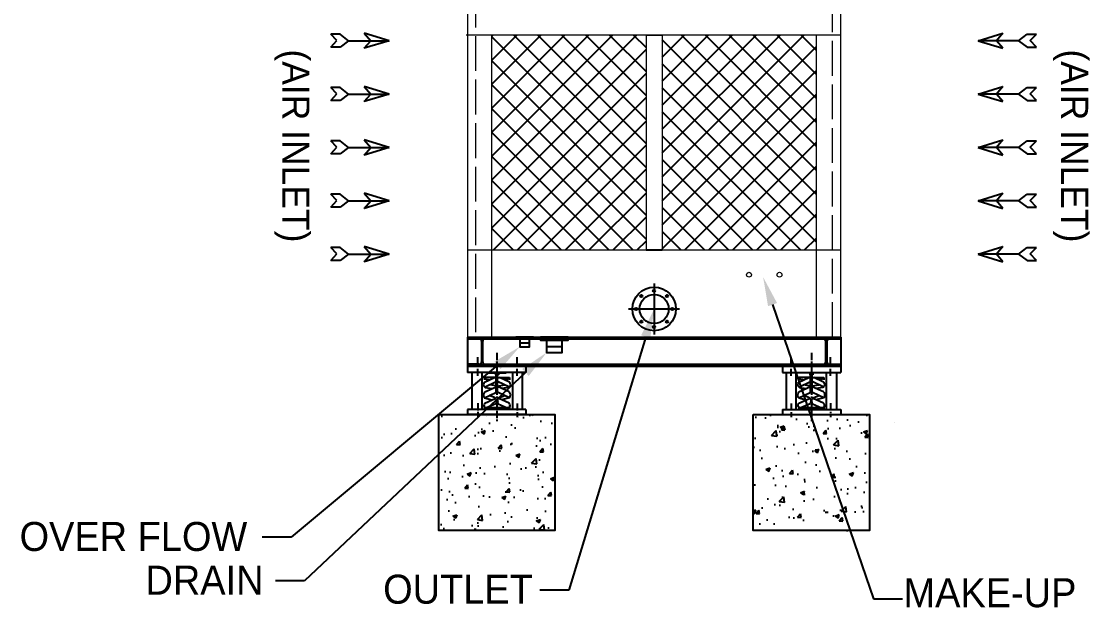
# Model space of a CAD drawing. Header units: millimetres. Extents: x 153470 to 191610, y 62385 to 83180.
# Drawn here: x 175453 to 180977, y 66863 to 69892 of the extents above; entities that cross this region are included whole.
import ezdxf
from ezdxf import colors
from ezdxf.entities.mleader import LeaderData, LeaderLine
from ezdxf.enums import TextEntityAlignment as Align
from ezdxf.math import Vec2, Vec3

# ---------------------------------------------------------------- set-up
doc = ezdxf.new("R2010")
doc.units = ezdxf.units.MM
doc.header["$LTSCALE"] = 30
doc.header["$MEASUREMENT"] = 0
doc.linetypes.add('CENTER', pattern=[2, 1.25, -0.25, 0.25, -0.25])
doc.linetypes.add('DASHED', pattern=[15, 12, -3])
doc.layers.get('0').update_dxf_attribs({"linetype": 'CONTINUOUS'})
for name, color, linetype in [('4', 2, 'CONTINUOUS'), ('center', 1, 'CENTER'), ('L1_', 7, 'CONTINUOUS'), ('냉각탑_dim', 1, 'CONTINUOUS'), ('냉각탑_text', 3, 'CONTINUOUS'), ('냉각탑_기초', 23, 'CONTINUOUS'), ('냉각탑_찬넬방진', 1, 'CONTINUOUS')]:
    doc.layers.add(name, color=color, linetype=linetype)
doc.styles.get("Standard").update_dxf_attribs({"font": ''})
doc.styles.add('돋움', font='')
doc.styles.get('Standard').set_extended_font_data('Dotum')
doc.styles.get('돋움').set_extended_font_data('Dotum')

# ---------------------------------------------------------------- blocks, each defined once
blk = doc.blocks.new('화살표 IN OUT')
at = {"layer": '냉각탑_dim'}
for p, q in [((-322.7, 43), (-383.9, 43)), ((-343.1, 0.5), (-383.9, 43)), ((-383.9, -43), (-343.1, 0.5)), ((-266.4, 0), (-322.7, 43)), ((-266.4, 0), (-322.7, -43)), ((-266.4, 0), (0, 0)), ((-163.5, 50), (-121.5, 0)), ((0, 0), (-163.5, 50)), ((-163.5, -50), (-121.5, 0)), ((0, 0), (-163.5, -50)), ((-322.7, -43), (-383.9, -43))]:
    blk.add_line(p, q, dxfattribs=at)
blk = doc.blocks.new('fsadvwefvwefv')
at = {"layer": '4', "color": 3, "linetype": 'CENTER'}
blk.add_line((147940.1, 26677.4), (147940.1, 26324.4), dxfattribs=at)
at = {"layer": 'L1_', "color": 1, "linetype": 'CENTER'}
for p, q in [((147840.9, 26558.3), (147840.9, 26657)), ((148045.2, 26558.3), (148045.2, 26657)), ((147840.9, 26417.8), (147840.9, 26345.8)), ((148045.2, 26416.6), (148045.2, 26344.6))]:
    blk.add_line(p, q, dxfattribs=at)
at = {"layer": 'L1_', "color": 2, "linetype": 'Continuous'}
for p, q in [((147788, 26609.2), (147788, 26576.9)), ((148089.4, 26609.2), (147788, 26609.2)), ((148089.4, 26576.9), (147788, 26576.9)), ((147862.9, 26576.9), (147810.1, 26576.9)), ((147810.1, 26576.9), (147810.1, 26384.7)), ((147862.9, 26576.9), (147862.9, 26384.7)), ((147894.9, 26576.9), (147894.9, 26574.6)), ((147894.9, 26574.6), (147988.3, 26574.6)), ((147932.6, 26574.6), (147932.6, 26564.7)), ((147947.7, 26574.6), (147947.7, 26564.7)), ((147988.3, 26576.9), (147988.3, 26574.6)), ((148070.8, 26576.9), (148020.9, 26576.9)), ((148020.9, 26576.9), (148020.9, 26384.1)), ((148070.8, 26576.9), (148070.8, 26384.1)), ((148089.4, 26609.2), (148089.4, 26576.9)), ((147876, 26549.6), (147876, 26538)), ((147936.4, 26549.6), (147876, 26549.6)), ((147876, 26542.8), (147903.1, 26538.1)), ((147876.3, 26501.1), (147936.4, 26528.9)), ((147876.5, 26525.8), (147928, 26549.6)), ((147932.6, 26564.7), (147947.7, 26564.7)), ((147934.6, 26549.6), (147936.4, 26549.6)), ((147936.4, 26476), (147936.4, 26564.7)), ((147943.9, 26476.3), (147943.9, 26564.7)), ((148004.6, 26501.1), (147943.9, 26529.1)), ((147944.5, 26549.6), (148004.9, 26549.6)), ((148004.4, 26525.8), (147952.8, 26549.6)), ((148004.9, 26542.8), (147977.8, 26538.1)), ((148004.9, 26549.6), (148004.9, 26538)), ((147810.1, 26485.7), (147810.1, 26384.7)), ((147862.9, 26485.7), (147862.9, 26384.7)), ((147875.7, 26445.7), (147934.3, 26472.7)), ((147876.8, 26475.3), (147936.4, 26502.7)), ((147879, 26499.3), (147915.4, 26493)), ((147936.3, 26506.3), (147900.9, 26512.5)), ((147943.9, 26476.2), (147936.4, 26476.2)), ((147943.9, 26506.2), (147979.4, 26512.4)), ((148004, 26475.3), (147943.9, 26503)), ((148005.2, 26445.7), (147946, 26473)), ((148001.9, 26499.3), (147965.5, 26493)), ((148020.9, 26485.7), (148020.9, 26384.7)), ((148070.8, 26485.7), (148070.8, 26384.7)), ((147875.5, 26445.5), (147914.6, 26434.6)), ((147876.9, 26417.2), (147930.7, 26442)), ((147933.9, 26414.5), (147886.9, 26392.8)), ((147927.8, 26447.6), (147899.7, 26456.8)), ((147947, 26414.5), (147993.9, 26392.8)), ((148004, 26417.2), (147950.1, 26442)), ((147953.1, 26447.6), (147981.2, 26456.8)), ((148005.4, 26445.5), (147966.3, 26434.6)), ((148089.4, 26384.7), (147788, 26384.7)), ((147788, 26384.7), (147788, 26359.2)), ((148089.4, 26359.2), (147788, 26359.2)), ((147875.4, 26396.3), (147875.4, 26384.7)), ((148003.2, 26392.8), (147875.4, 26392.8)), ((147876, 26392.8), (148004.3, 26392.8)), ((147877.7, 26392.8), (148004.9, 26392.8)), ((148004.9, 26392.8), (147879.5, 26392.8)), ((148004.9, 26395.3), (148004.9, 26384.7)), ((148089.4, 26384.7), (148089.4, 26359.2))]:
    blk.add_line(p, q, dxfattribs=at)
for centre, radius, start, end in [((147889.6, 26513.6), 18.3, 142.4554, 226.9466), ((147878, 26522.5), 3.63, 114.7395, 142.4554), ((147991.3, 26513.6), 18.3, 313.0534, 37.5446), ((148002.9, 26522.5), 3.63, 37.5446, 65.2605), ((147902.6, 26458.4), 31.4, 150.8406, 199.726), ((147878.4, 26472), 3.63, 114.7395, 150.8406), ((147879.6, 26502.9), 3.63, 226.9466, 260.1342), ((147932.7, 26476), 3.63, 294.7395, 0), ((147947.6, 26476.3), 3.63, 180, 245.2605), ((148001.3, 26502.9), 3.63, 279.8658, 313.0534), ((148002.5, 26472), 3.63, 29.1594, 65.2605), ((147978.2, 26458.4), 31.4, 340.274, 29.1594), ((147894.4, 26406.2), 21.4, 154.2564, 218.822), ((147876.5, 26449), 3.63, 199.726, 254.389), ((147878.4, 26413.9), 3.63, 114.7395, 154.2564), ((147926.7, 26444.1), 3.63, 294.7395, 71.8917), ((147932.3, 26438.7), 3.63, 22.2631, 114.7395), ((147908.5, 26429), 29.3, 330.1371, 22.2631), ((147972.3, 26429), 29.3, 157.7369, 209.8629), ((147948.6, 26438.7), 3.63, 65.2605, 157.7369), ((147954.2, 26444.1), 3.63, 108.1083, 245.2605), ((147986.5, 26406.2), 21.4, 321.178, 25.7436), ((148002.5, 26413.9), 3.63, 25.7436, 65.2605), ((148004.4, 26449), 3.63, 285.611, 340.274)]:
    blk.add_arc(centre, radius, start, end, dxfattribs=at)
at = {"layer": '냉각탑_기초', "ltscale": 30}
blk.add_line((147980, 26355.5), (147980, 26355.5), dxfattribs=at)
blk = doc.blocks.new('A$C05CA400C')
at = {"layer": '냉각탑_기초', "ltscale": 30}
h = blk.add_hatch(dxfattribs=at)
h.set_pattern_fill('AR-CONC', color=256, scale=30, style=0)
h.set_pattern_definition([(50, (-16569.06, -4991.66), (215.178, -18.8256), [22.5, -247.5]), (355, (-16569.06, -4991.66), (-41.6254, 225.6576), [18, -198]), (100.4514, (-16551.13, -4993.23), (173.5528, 206.8319), [19.122, -210.3426]), (46.1842, (-16569.06, -4931.66), (320.1723, -49.6557), [33.75, -371.25]), (96.6356, (-16542.38, -4935.8), (280.399, 292.2354), [28.683, -315.514]), (351.1842, (-16569.06, -4931.66), (280.3986, 292.2356), [27, -297]), (21, (-16539.06, -4946.66), (179.0721, -120.7857), [22.5, -247.5]), (326, (-16539.06, -4946.66), (72.9946, 217.545), [18, -198]), (71.4514, (-16524.13, -4956.72), (252.0668, 96.7591), [19.122, -210.3426]), (37.5, (-16569.06, -4991.66), (3.64796, 99.86816), [0, -195.6, 0, -201, 0, -198.75]), (7.5, (-16569.06, -4991.66), (78.92086, 118.3235), [0, -114.6, 0, -191.1, 0, -75.75]), (327.5, (-16635.96, -4991.66), (160.14673, -6.76646), [0, -75, 0, -234, 0, -310.5]), (317.5, (-16665.96, -4991.66), (174.9559, 30.0315), [0, -97.5, 0, -155.4, 0, -220.5])])
h.paths.add_polyline_path([(0, 600), (600, 600), (600, 0), (0, 0)])
blk.add_lwpolyline([(0, 600), (600, 600), (600, 0), (0, 0)], close=True, dxfattribs=at)

msp = doc.modelspace()

# ---------------------------------------------------------------- hatches: boundary and pattern name
at = {"ltscale": 500}
h = msp.add_hatch(dxfattribs=at)
h.set_pattern_fill('ANSI37', color=256, scale=700)
h.set_pattern_definition([(45, (-17198.25, 61460.67), (-61.871843, 61.871843), []), (135, (-17198.25, 61460.67), (-61.871843, -61.871843), [])])
h.paths.add_polyline_path([(179565.2, 68710.8), (179565.2, 69820.8), (178767.2, 69820.8), (178767.2, 68710.8)])
h.paths.add_polyline_path([(177885.2, 69820.8), (177885.2, 68710.8), (178683.2, 68710.8), (178683.2, 69820.8)])

# ---------------------------------------------------------------- linework, layer by layer
at = {"lineweight": 18, "ltscale": 500}
for p, q in [((177760.2, 71840.8), (177760.2, 68260.8)), ((179690.2, 68260.8), (179690.2, 71840.8)), ((179690.2, 69820.8), (177752.5, 69820.8)), ((177885.2, 68260.8), (177885.2, 69820.8)), ((178683.2, 69820.8), (178767.2, 69820.8)), ((178683.2, 69820.8), (178683.2, 68710.8)), ((178767.2, 69820.8), (178767.2, 68710.8)), ((179565.2, 68260.8), (179565.2, 69820.8)), ((177760.2, 68710.8), (178683.2, 68710.8)), ((178767.2, 68710.8), (179690.2, 68710.8)), ((177760.2, 68260.8), (179690.2, 68260.8))]:
    msp.add_line(p, q, dxfattribs=at)
at = {"color": 5, "linetype": 'DASHED', "lineweight": 9, "ltscale": 0.5}
for p, q in [((177802.2, 71840.8), (177802.2, 68260.8)), ((179648.2, 68260.8), (179648.2, 71840.8))]:
    msp.add_line(p, q, dxfattribs=at)
at = {"ltscale": 500}
msp.add_line((178683.2, 68710.8), (178767.2, 68710.8), dxfattribs=at)
at = {"color": 3}
for p, q in [((178030.6, 68230.8), (178080.6, 68230.8)), ((178169.4, 68212.8), (178249.4, 68212.8))]:
    msp.add_line(p, q, dxfattribs=at)
for points in [[(178010.6, 68260.8), (178010.6, 68250.8), (178100.6, 68250.8), (178100.6, 68260.8)], [(178030.6, 68250.8), (178030.6, 68210.8), (178080.6, 68210.8), (178080.6, 68250.8)], [(178137.4, 68260.8), (178137.4, 68244.8), (178281.4, 68244.8), (178281.4, 68260.8)], [(178169.4, 68244.8), (178169.4, 68180.8), (178249.4, 68180.8), (178249.4, 68244.8)]]:
    msp.add_lwpolyline(points, close=True, dxfattribs=at)
at = {"lineweight": 18, "ltscale": 500}
for centre in [(179215.7, 68582.8), (179373.2, 68582.8)]:
    msp.add_circle(centre, 12.5, dxfattribs=at)
at = {"color": 3}
for centre, radius in [((178725.2, 68405.8), 112.5), ((178725.2, 68499.6), 6), ((178725.2, 68405.8), 75), ((178658.9, 68472.1), 6), ((178791.5, 68472.1), 6), ((178631.5, 68405.8), 6), ((178819, 68405.8), 6), ((178658.9, 68339.5), 6), ((178791.5, 68339.5), 6), ((178725.2, 68312.1), 6)]:
    msp.add_circle(centre, radius, dxfattribs=at)
at = {"layer": 'center', "linetype": 'CENTER', "ltscale": 50}
for p, q in [((178725.2, 68537.8), (178725.2, 68273.8)), ((178593.2, 68405.8), (178857.2, 68405.8))]:
    msp.add_line(p, q, dxfattribs=at)
at = {"layer": '냉각탑_기초', "ltscale": 30}
for p, q in [((177858.6, 67851), (177858.6, 67851)), ((178025.1, 67844.9), (178025.1, 67844.9)), ((179968, 67819.1), (179968, 67819.1))]:
    msp.add_line(p, q, dxfattribs=at)
at = {"layer": '냉각탑_찬넬방진', "ltscale": 500}
for p, q in [((177760.2, 68260.8), (177760.2, 68110.8)), ((177760.2, 68260.8), (179690.2, 68260.8)), ((177760.2, 68251.1), (177821.1, 68251.1)), ((177760.2, 68251.1), (177821.1, 68251.1)), ((177760.2, 68251.1), (177821.1, 68251.1)), ((177760.2, 68251.1), (179690.2, 68251.1)), ((179630.7, 68251.1), (179690.2, 68251.1)), ((179630.7, 68251.1), (179690.2, 68251.1)), ((179630.7, 68251.1), (179690.2, 68251.1)), ((177760.2, 68120.6), (177821.1, 68120.6)), ((177760.2, 68120.6), (177821.1, 68120.6)), ((177760.2, 68120.6), (179690.2, 68120.6)), ((177760.2, 68110.8), (179690.2, 68110.8)), ((179630.7, 68120.6), (179690.2, 68120.6)), ((179630.7, 68120.6), (179690.2, 68120.6)), ((179630.7, 68120.6), (179690.2, 68120.6))]:
    msp.add_line(p, q, dxfattribs=at)
at = {"layer": '냉각탑_찬넬방진'}
for p, q in [((177761.6, 68251.1), (177821.6, 68251.1)), ((177833.1, 68239.1), (177833.1, 68132.6)), ((177839.1, 68132.6), (177839.1, 68239.1)), ((179612.7, 68132.6), (179612.7, 68239.1)), ((179618.7, 68239.1), (179618.7, 68132.6)), ((179690.2, 68251.1), (179630.7, 68251.1)), ((179690.2, 68260.8), (179690.2, 68110.8)), ((177821.1, 68120.6), (177761.1, 68120.6)), ((179630.7, 68120.6), (179690.2, 68120.6))]:
    msp.add_line(p, q, dxfattribs=at)
for centre, start, end in [((177821.1, 68239.1), 0, 90), ((177851.1, 68239.1), 90, 180), ((179600.7, 68239.1), 0, 90), ((179630.7, 68239.1), 90, 180), ((177821.1, 68132.6), 270, 0), ((177851.1, 68132.6), 180, 270), ((179600.7, 68132.6), 270, 0), ((179630.7, 68132.6), 180, 270)]:
    msp.add_arc(centre, 12, start, end, dxfattribs=at)

# ---------------------------------------------------------------- block references
msp.add_blockref('fsadvwefvwefv', (29972.2, 41501.6))
at = {"xscale": -1}
msp.add_blockref('fsadvwefvwefv', (327478.2, 41501.6), dxfattribs=at)
at = {"ltscale": 500}
for p in [(177612.3, 67260.8), (179238.1, 67260.8)]:
    msp.add_blockref('A$C05CA400C', p, dxfattribs=at)
at = {"layer": '냉각탑_dim'}
for p, xscale, yscale, zscale in [((177355.2, 69792.1), 0.7875000000021828, 0.7875000000021828, 0.7875000000021828), ((180400.2, 69792.1), -0.7875000000021828, 0.7874999999985448, 0.7875), ((177355.2, 69516.4), 0.7875000000021828, 0.7875000000021828, 0.7875000000021828), ((180400.2, 69516.4), -0.7875000000021828, 0.7874999999985448, 0.7875), ((177355.2, 69240.8), 0.7875000000021828, 0.7875000000021828, 0.7875000000021828), ((180400.2, 69240.8), -0.7875000000021828, 0.7874999999985448, 0.7875), ((177355.2, 68965.2), 0.7875000000021828, 0.7875000000021828, 0.7875000000021828), ((180400.2, 68965.2), -0.7875000000021828, 0.7874999999985448, 0.7875), ((177355.2, 68689.6), 0.7875000000021828, 0.7875000000021828, 0.7875000000021828), ((180400.2, 68689.6), -0.7875000000021828, 0.7874999999985448, 0.7875)]:
    msp.add_blockref('화살표 IN OUT', p, dxfattribs=dict(at, xscale=xscale, yscale=yscale, zscale=zscale))

# ---------------------------------------------------------------- texts
at = {"layer": '냉각탑_text', "style": '돋움'}
for p in [(176872.9, 69248.3), (180899.6, 69248.3)]:
    msp.add_text('(AIR INLET)', height=140, rotation=270, dxfattribs=at).set_placement(p, align=Align.MIDDLE_CENTER)
for s, p in [('OVER FLOW', (175444, 67230.5)), ('DRAIN', (176095, 67004.6)), ('MAKE-UP', (180014.6, 66939.9))]:
    msp.add_text(s, height=150, dxfattribs=at).set_placement(p, align=Align.MIDDLE_LEFT)
msp.add_text('OUTLET', height=150, dxfattribs=at).set_placement((178098.1, 66958.1), align=Align.MIDDLE_RIGHT)

# ---------------------------------------------------------------- leaders
at = {"layer": '냉각탑_dim'}
ml = msp.add_multileader_mtext('Standard', dxfattribs=at)
ml.set_content('')
ml.set_leader_properties(color=256)
ml.build(insert=Vec2(0, 0))
ml.multileader.update_dxf_attribs({"text_right_attachment_type": 6, "dogleg_length": 5, "arrow_head_size": 150, "scale": 30})
ctx = ml.context
ctx.base_point, ctx.scale, ctx.char_height, ctx.arrow_head_size, ctx.landing_gap_size, ctx.plane_origin = Vec3(180008.8, 66908.9), 30, 5.4, 150, 2.7, Vec3(179197.7, 68375.6)
ctx.right_attachment = 6
notes = []
notes.append((ctx, [(0, (1, 1, 0), (179858.8, 66908.9), (1, 0), 150, [(0, [(179288.9, 68570.3)], 0, [])])]))
ctx.mtext, ml.multileader.dxf.content_type = None, 0
ml = msp.add_multileader_mtext('Standard', dxfattribs=at)
ml.set_content('')
ml.set_leader_properties(color=256)
ml.build(insert=Vec2(0, 0))
ml.multileader.update_dxf_attribs({"text_right_attachment_type": 6, "dogleg_length": 5, "arrow_head_size": 150, "scale": 30})
ctx = ml.context
ctx.base_point, ctx.scale, ctx.char_height, ctx.arrow_head_size, ctx.landing_gap_size, ctx.plane_origin = Vec3(178134.3, 66953.4), 30, 5.4, 150, 2.7, Vec3(178814.2, 68417.9)
ctx.right_attachment = 6
notes.append((ctx, [(0, (1, 1, 0), (178284.3, 66953.4), (-1, 0), 150, [(0, [(178725.2, 68405.8)], 0, [])])]))
ctx.mtext, ml.multileader.dxf.content_type = None, 0
ml = msp.add_multileader_mtext('Standard', dxfattribs=at)
ml.set_content('')
ml.set_leader_properties(color=256)
ml.build(insert=Vec2(0, 0))
ml.multileader.update_dxf_attribs({"text_right_attachment_type": 6, "dogleg_length": 5, "arrow_head_size": 150, "scale": 30})
ctx = ml.context
ctx.base_point, ctx.scale, ctx.char_height, ctx.arrow_head_size, ctx.landing_gap_size, ctx.plane_origin = Vec3(176698.2, 67227.3), 30, 5.4, 150, 2.7, Vec3(176626.7, 67620.9)
ctx.right_attachment, ctx.text_align_type = 6, 2
notes.append((ctx, [(0, (1, 1, 0), (176848.2, 67227.3), (-1, 0), 150, [(0, [(178030.6, 68210.8)], 0, [])])]))
ctx.mtext, ml.multileader.dxf.content_type = None, 0
ml = msp.add_multileader_mtext('Standard', dxfattribs=at)
ml.set_content('')
ml.set_leader_properties(color=256)
ml.build(insert=Vec2(0, 0))
ml.multileader.update_dxf_attribs({"text_right_attachment_type": 6, "dogleg_length": 5, "arrow_head_size": 150, "scale": 30})
ctx = ml.context
ctx.base_point, ctx.scale, ctx.char_height, ctx.arrow_head_size, ctx.landing_gap_size, ctx.plane_origin = Vec3(176767.8, 67001.3), 30, 5.4, 150, 2.7, Vec3(176826.7, 67620.9)
ctx.right_attachment, ctx.text_align_type = 6, 2
notes.append((ctx, [(0, (1, 1, 0), (176917.8, 67001.3), (-1, 0), 150, [(0, [(178169.4, 68180.8)], 0, [])])]))
ctx.mtext, ml.multileader.dxf.content_type = None, 0
for ctx, leaders in notes:
    for number, flags, end, landing, length, lines in leaders:
        leader = LeaderData()
        leader.index, (leader.has_last_leader_line, leader.has_dogleg_vector, leader.attachment_direction) = number, flags
        leader.last_leader_point, leader.dogleg_vector, leader.dogleg_length = Vec3(end), Vec3(landing), length
        for number, points, colour, breaks in lines:
            line = LeaderLine()
            line.index, line.vertices, line.color, line.breaks = number, Vec3.list(points), colors.encode_raw_color(colour), breaks
            leader.lines.append(line)
        ctx.leaders.append(leader)

doc.saveas('drawing.dxf')
